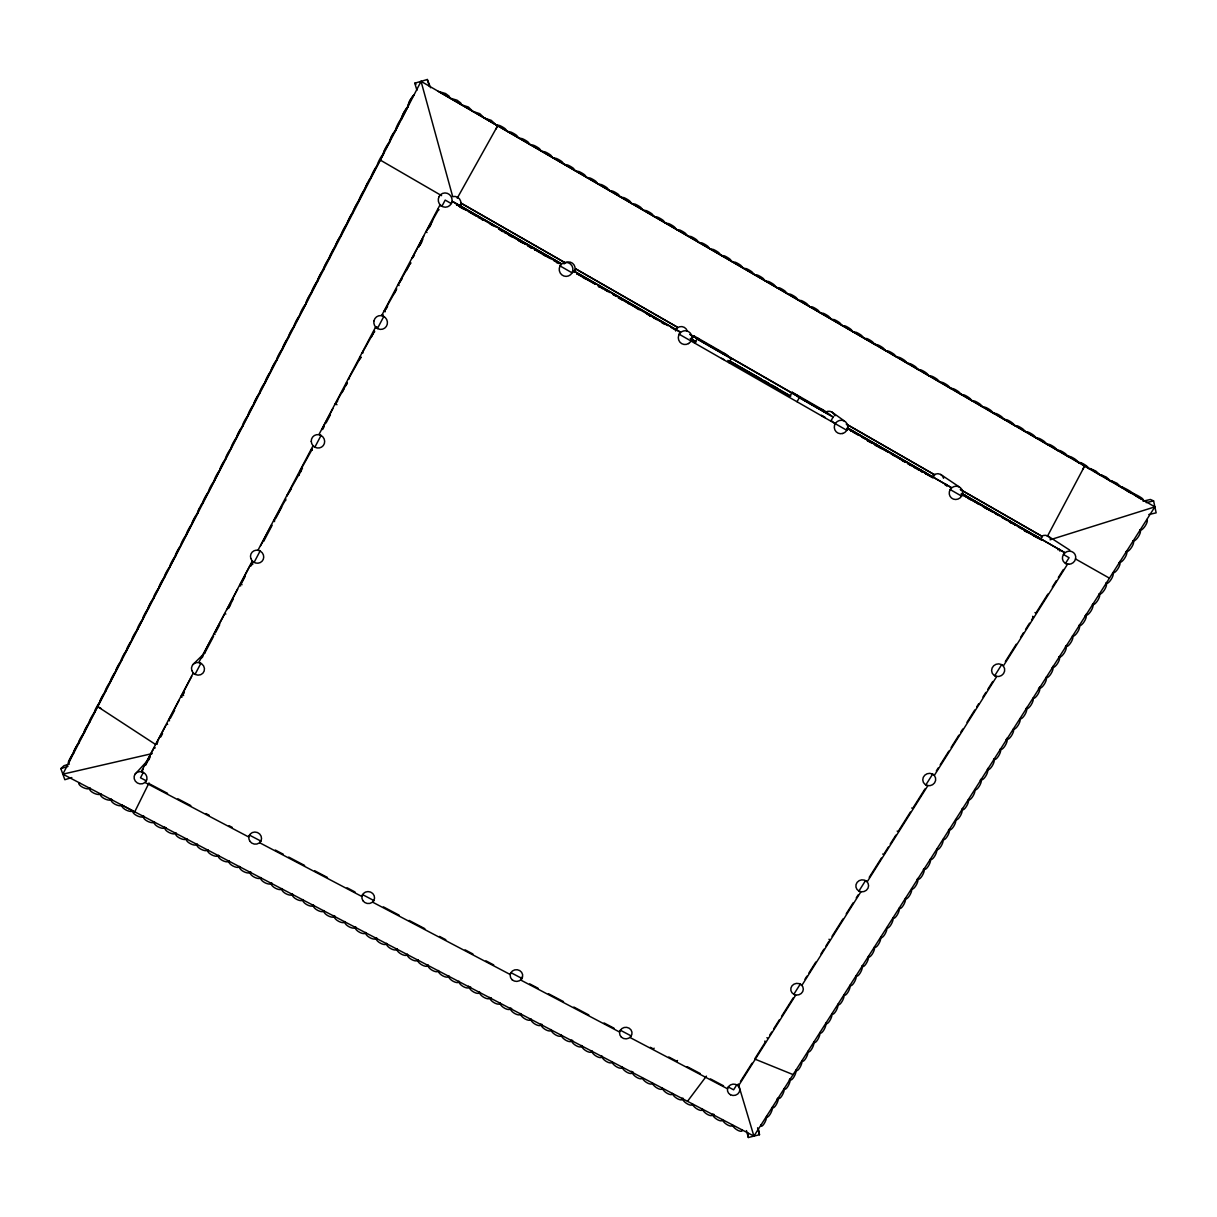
<?xml version="1.0" encoding="UTF-8"?>
<svg xmlns="http://www.w3.org/2000/svg" width="1217" height="1217" viewBox="0 0 1217 1217"><rect width="100%" height="100%" fill="white"/><g stroke="black" fill="none" stroke-linecap="round" stroke-linejoin="round"><path stroke-width="1.5" d="M862.275 965.811L862.275 966.07A5.918 1.902 -63.2 0 1 860.039 973.25A5.918 1.902 -63.2 0 1 856.175 975.638A5.902 1.886 -63.3 0 1 853.938 982.819A5.902 1.886 -63.3 0 1 850.09 985.177A5.902 1.886 -63.5 0 1 847.838 992.387A5.902 1.886 -63.5 0 1 844.035 994.685A5.902 1.871 -63.6 0 1 841.768 1001.91A5.902 1.871 -63.6 0 1 837.981 1004.177A5.902 1.871 -63.7 0 1 835.699 1011.418A5.902 1.871 -63.7 0 1 831.941 1013.655A5.902 1.871 -63.8 0 1 829.659 1020.911A5.902 1.871 -63.8 0 1 825.932 1023.101A5.902 1.856 -63.9 0 1 823.62 1030.373A5.902 1.856 -63.9 0 1 819.923 1032.518A5.902 1.856 -64.1 0 1 817.611 1039.805A5.902 1.856 -64.1 0 1 813.93 1041.904A5.887 1.841 -64.2 0 1 811.602 1049.221A5.887 1.841 -64.2 0 1 807.966 1051.29A5.887 1.841 -64.3 0 1 805.624 1058.607A5.887 1.841 -64.3 0 1 802.003 1060.631A5.887 1.825 -64.4 0 1 799.645 1067.978A5.887 1.825 -64.4 0 1 796.07 1069.956A5.887 1.825 -64.5 0 1 793.697 1077.319A5.887 1.825 -64.5 0 1 790.137 1079.266A5.887 1.81 -64.6 0 1 787.749 1086.629A5.887 1.81 -64.6 0 1 784.22 1088.546A5.887 1.81 -64.7 0 1 781.831 1095.924A5.887 1.81 -64.7 0 1 778.332 1097.795A5.887 1.81 -64.8 0 1 775.914 1105.188A5.887 1.81 -64.8 0 1 772.445 1107.029A5.887 1.795 -64.9 0 1 770.026 1114.437A5.887 1.795 -64.9 0 1 766.573 1116.232A5.887 1.795 -65.1 0 1 764.139 1123.671A5.887 1.795 -65.1 0 1 760.716 1125.421L761.097 1124.812M186.475 838.635L186.46 838.909A6.024 2.419 26.1 0 0 190.369 843.685A6.024 2.419 26.1 0 0 197.124 844.492L197.489 844.4M601.989 1056.265L601.974 1056.539A5.857 2.297 33.3 0 0 607.009 1061.832A5.857 2.297 33.3 0 0 612.09 1061.832A5.857 2.282 33.5 0 0 617.156 1067.142A5.857 2.282 33.5 0 0 622.191 1067.111A5.857 2.282 33.6 0 0 627.272 1072.451A5.857 2.282 33.6 0 0 632.277 1072.39A5.857 2.282 33.8 0 0 637.389 1077.745A5.857 2.282 33.8 0 0 642.348 1077.669A5.872 2.267 33.9 0 0 647.49 1083.024A5.872 2.267 33.9 0 0 652.403 1082.932A5.872 2.267 34.1 0 0 657.576 1088.302A5.872 2.267 34.1 0 0 662.444 1088.196A5.872 2.267 34.2 0 0 667.646 1093.581A5.872 2.267 34.2 0 0 672.469 1093.459A5.872 2.251 34.4 0 0 677.702 1098.845A5.872 2.251 34.4 0 0 682.494 1098.708A5.887 2.251 34.5 0 0 687.742 1104.108A5.887 2.251 34.5 0 0 692.503 1103.941A5.887 2.236 34.7 0 0 697.767 1109.356A5.887 2.236 34.7 0 0 702.498 1109.174A5.887 2.236 34.8 0 0 707.792 1114.605A5.887 2.236 34.8 0 0 712.477 1114.407A5.887 2.236 35 0 0 717.802 1119.838A5.887 2.236 35 0 0 722.442 1119.625A5.902 2.221 35.1 0 0 727.796 1125.071A5.902 2.221 35.1 0 0 732.391 1124.827A5.902 2.221 35.3 0 0 737.776 1130.289A5.902 2.221 35.3 0 0 742.324 1130.045L741.838 1129.65M306.015 303.444L305.999 303.87A6.389 0.898 -61.8 0 0 301.953 309.711A6.389 0.898 -61.8 0 0 300.158 315.157A6.374 0.898 -61.7 0 0 296.111 321.029A6.374 0.898 -61.7 0 0 294.347 326.415A6.359 0.898 -61.6 0 0 290.285 332.302A6.359 0.898 -61.6 0 0 288.535 337.641A6.359 0.898 -61.6 0 0 284.459 343.559A6.359 0.898 -61.6 0 0 282.755 348.823A6.344 0.882 -61.5 0 0 278.663 354.771A6.344 0.882 -61.5 0 0 276.974 359.989A6.328 0.882 -61.5 0 0 272.882 365.952A6.328 0.882 -61.5 0 0 271.224 371.124A6.328 0.882 -61.4 0 0 267.116 377.118A6.328 0.882 -61.4 0 0 265.489 382.214A6.313 0.882 -61.4 0 0 261.366 388.238A6.313 0.882 -61.4 0 0 259.769 393.289A6.298 0.882 -61.3 0 0 255.631 399.328A6.298 0.882 -61.3 0 0 254.064 404.333A6.298 0.882 -61.2 0 0 249.911 410.388A6.298 0.882 -61.2 0 0 248.359 415.332A6.283 0.867 -61.2 0 0 244.221 421.417A6.283 0.867 -61.2 0 0 242.685 426.315A6.268 0.867 -61.1 0 0 238.532 432.431A6.268 0.867 -61.1 0 0 237.026 437.268A6.268 0.867 -61.1 0 0 232.858 443.399A6.268 0.867 -61.1 0 0 231.382 448.191A6.252 0.867 -61 0 0 227.199 454.337A6.252 0.867 -61 0 0 225.754 459.068A6.252 0.867 -60.9 0 0 221.555 465.244A6.252 0.867 -60.9 0 0 220.14 469.929A6.237 0.867 -60.9 0 0 215.941 476.136A6.237 0.867 -60.9 0 0 214.542 480.761A6.237 0.867 -60.8 0 0 210.328 486.983A6.237 0.867 -60.8 0 0 208.959 491.562A6.237 0.852 -60.8 0 0 204.73 497.814A6.237 0.852 -60.8 0 0 203.391 502.332A6.222 0.852 -60.7 0 0 199.147 508.6A6.222 0.852 -60.7 0 0 197.839 513.072A6.222 0.852 -60.7 0 0 193.594 519.37A6.222 0.852 -60.7 0 0 192.301 523.797A6.207 0.852 -60.6 0 0 188.042 530.095A6.207 0.852 -60.6 0 0 186.764 534.476A6.207 0.852 -60.6 0 0 182.504 540.804A6.207 0.852 -60.6 0 0 181.257 545.125A6.207 0.837 -60.5 0 0 176.982 551.484A6.207 0.837 -60.5 0 0 175.765 555.758A6.191 0.837 -60.5 0 0 171.491 562.132A6.191 0.837 -60.5 0 0 170.289 566.361A6.191 0.837 -60.4 0 0 165.999 572.751A6.191 0.837 -60.4 0 0 164.827 576.919A6.191 0.837 -60.3 0 0 160.522 583.339A6.191 0.837 -60.3 0 0 159.366 587.461A6.176 0.837 -60.3 0 0 155.061 593.911A6.176 0.837 -60.3 0 0 153.935 597.973A6.176 0.837 -60.2 0 0 149.615 604.438A6.176 0.837 -60.2 0 0 148.52 608.47A6.176 0.821 -60.2 0 0 144.184 614.95A6.176 0.821 -60.2 0 0 143.104 618.921A6.176 0.821 -60.1 0 0 138.768 625.416A6.176 0.821 -60.1 0 0 137.719 629.356A6.176 0.821 -60.1 0 0 133.368 635.867A6.176 0.821 -60.1 0 0 132.334 639.746A6.161 0.821 -60 0 0 127.983 646.288A6.161 0.821 -60 0 0 126.979 650.121A6.161 0.821 -60 0 0 122.613 656.693A6.161 0.821 -60 0 0 121.624 660.466A6.161 0.806 -60 0 0 117.243 667.053A6.161 0.806 -60 0 0 116.3 670.795A6.161 0.806 -59.9 0 0 111.903 677.397A6.161 0.806 -59.9 0 0 110.975 681.079A6.161 0.806 -59.9 0 0 106.579 687.711A6.161 0.806 -59.9 0 0 105.666 691.347A6.161 0.806 -59.8 0 0 101.254 697.995A6.161 0.806 -59.8 0 0 100.372 701.585A6.161 0.806 -59.8 0 0 95.96 708.248A6.161 0.806 -59.8 0 0 95.093 711.793L94.591 712.325A6.161 0.791 -59.7 0 0 90.377 719.049A6.161 0.791 -59.7 0 0 89.799 722A6.161 0.791 -59.7 0 0 85.403 728.679A6.161 0.791 -59.7 0 0 84.582 732.132A6.161 0.791 -59.6 0 0 80.139 738.856A6.161 0.791 -59.6 0 0 79.348 742.264A6.161 0.791 -59.6 0 0 74.891 749.003A6.161 0.791 -59.6 0 0 74.115 752.365A6.161 0.791 -59.5 0 0 69.658 759.119A6.161 0.791 -59.5 0 0 68.913 762.435C73.583 750.98 79.409 740.894 84.749 731.371M1099.347 593.759L1099.331 594.048A6.252 2.069 -57.9 0 1 1097.673 600.529A6.252 2.069 -57.9 0 1 1092.623 604.59L1092.41 604.651M175.811 833.052L175.796 833.31A6.039 2.419 25.9 0 0 179.66 838.087A6.039 2.419 25.9 0 0 186.46 838.909L186.84 838.817M591.873 1050.971L591.858 1051.229A5.857 2.297 33.1 0 0 596.862 1056.523A5.857 2.297 33.1 0 0 601.974 1056.539L601.639 1056.082M1092.638 604.286L1092.623 604.59A6.237 2.069 -58 0 1 1090.934 611.086A6.237 2.069 -58 0 1 1085.914 615.102L1084.712 616.289M581.741 1045.662L581.726 1045.92A5.857 2.297 33 0 0 586.7 1051.199A5.857 2.297 33 0 0 591.858 1051.229L591.523 1050.788M1112.855 572.614L1112.825 572.872A6.283 2.084 -57.6 0 1 1111.197 579.322A6.283 2.084 -57.6 0 1 1106.07 583.475L1105.842 583.552M962.221 493.615L1064.662 552.594L1063.46 554.496L1069.074 557.721L1065.484 563.41L1067.355 564.49L1003.508 665.699L1001.652 664.665L994.669 675.754L996.525 676.789L934.473 775.153L932.633 774.134L925.833 784.919L927.673 785.939L867.341 881.58L865.53 880.591L858.913 891.072A6.404 5.994 -13.5 0 0 868.588 885.778A6.404 5.994 -13.5 0 0 859.156 880.636A6.404 5.994 -13.5 0 0 858.913 891.057L860.738 892.046L802.064 985.07L800.254 984.112L793.819 994.304A6.298 5.857 -8.2 0 0 803.326 989.162A6.298 5.857 -8.2 0 0 793.971 984.157A6.298 5.857 -8.2 0 0 793.819 994.304L795.629 995.263L738.536 1085.777L736.741 1084.849L733.623 1089.808L728.268 1086.994L727.218 1088.637L630.193 1037.614L631.212 1035.941L620.351 1030.221L619.331 1031.91L520.937 980.157L521.287 977.297M166.212 827.758L165.101 827.712A6.055 2.419 25.6 0 1 158.21 826.86A6.055 2.419 25.6 0 1 154.407 822.114L154.437 821.855M242.761 425.798L238.38 433.389M1059.353 656.526L1059.307 656.861A6.161 2.054 -58.8 0 1 1057.543 663.478A6.161 2.054 -58.8 0 1 1052.69 667.235L1052.142 667.601M144.093 816.44L143.682 816.501A6.085 2.419 25.2 0 1 136.7 815.588A6.085 2.419 25.2 0 1 132.957 810.887L132.972 810.674M561.448 1035.028L561.402 1035.287A5.857 2.312 32.6 0 0 566.331 1040.535A5.857 2.312 32.6 0 0 571.564 1040.611A5.857 2.312 32.8 0 0 576.523 1045.875A5.857 2.312 32.8 0 0 581.726 1045.92L581.407 1045.479M1046.164 677.23L1046.103 677.58A6.131 2.038 -59.1 0 1 1044.308 684.228A6.131 2.038 -59.1 0 1 1039.516 687.909A6.131 2.038 -59.2 0 1 1037.721 694.572A6.131 2.038 -59.2 0 1 1032.959 698.193A6.115 2.038 -59.4 0 1 1031.134 704.886A6.115 2.038 -59.4 0 1 1026.433 708.461A6.1 2.038 -59.5 0 1 1024.592 715.17A6.1 2.038 -59.5 0 1 1019.907 718.699A6.085 2.023 -59.7 0 1 1018.051 725.423A6.085 2.023 -59.7 0 1 1013.396 728.907A6.07 2.023 -59.8 0 1 1011.525 735.646A6.07 2.023 -59.8 0 1 1006.915 739.084A6.07 2.023 -60 0 1 1005.029 745.854A6.07 2.023 -60 0 1 1000.435 749.246L999.978 749.459M197.945 512.494L193.168 521.104M551.286 1029.704L551.225 1029.947A5.857 2.312 32.5 0 0 556.139 1035.195A5.857 2.312 32.5 0 0 561.402 1035.287L561.098 1034.846M175.902 555.135L160.309 584.662M133.368 810.826L132.957 810.887A6.1 2.419 25 0 1 125.929 809.944A6.1 2.419 25 0 1 122.202 805.258L122.248 805.03M143.271 618.251L127.481 648.448M1000.541 748.82L1000.435 749.246A6.055 2.023 -60.1 0 1 998.533 756.016A6.055 2.023 -60.1 0 1 993.985 759.362L993.544 759.56M127.146 649.437L123.906 654.716M994.091 758.952L993.985 759.362A6.039 2.008 -60.3 0 1 992.068 766.162A6.039 2.008 -60.3 0 1 987.55 769.463A6.039 2.008 -60.4 0 1 985.618 776.294A6.039 2.008 -60.4 0 1 981.13 779.549A6.024 2.008 -60.6 0 1 979.183 786.38A6.024 2.008 -60.6 0 1 974.726 789.59A6.024 1.993 -60.7 0 1 972.763 796.45A6.024 1.993 -60.7 0 1 968.336 799.615A6.009 1.993 -60.9 0 1 966.359 806.491A6.009 1.993 -60.9 0 1 961.962 809.609A5.994 1.993 -61 0 1 959.97 816.501A5.994 1.993 -61 0 1 955.619 819.573A5.994 1.978 -61.2 0 1 953.611 826.495A5.994 1.978 -61.2 0 1 949.275 829.522L948.439 830.146M981.237 779.108L980.202 780.295M111.873 799.584L111.447 799.615A6.131 2.419 24.7 0 1 104.327 798.641A6.131 2.419 24.7 0 1 100.676 793.971L100.722 793.788M603.145 287.775L602.582 288.779M530.901 1019.04L530.84 1019.268A5.857 2.328 32.1 0 0 535.693 1024.486A5.857 2.328 32.1 0 0 541.048 1024.623A5.857 2.328 32.3 0 0 545.916 1029.841A5.857 2.328 32.3 0 0 551.225 1029.947L550.936 1029.521M495.836 124.651L491.227 120.346L484.29 118.034L438.348 91.381L445.559 93.542L449.195 96.234L449.864 98.06L457.029 100.19L460.665 102.897L461.365 104.723L468.393 107.035L472.835 111.386L479.817 113.698L484.305 118.034L875.251 344.67L872.376 341.718A6.526 1.415 32 0 0 866.945 338.569L864.283 338.387L861.499 335.42A6.541 1.415 31.9 0 0 856.068 332.256L853.376 332.058L850.622 329.107A6.541 1.415 31.8 0 0 845.176 325.943L842.453 325.715L839.715 322.779A6.541 1.415 31.8 0 0 834.269 319.615L831.5 319.371L828.807 316.45A6.541 1.415 31.7 0 0 823.331 313.286L820.547 313.012L817.87 310.107A6.557 1.43 31.6 0 0 812.393 306.943L809.579 306.654L806.917 303.763A6.557 1.43 31.5 0 0 801.44 300.584L798.58 300.28L795.964 297.404A6.557 1.43 31.4 0 0 790.472 294.225L787.582 293.89L784.98 291.03A6.572 1.43 31.3 0 0 779.488 287.851L776.552 287.501L773.982 284.656A6.572 1.43 31.2 0 0 768.475 281.462L765.523 281.097L762.968 278.267A6.572 1.43 31.1 0 0 757.461 275.072L754.464 274.692L751.939 271.878A6.587 1.43 31.1 0 0 746.432 268.668L743.389 268.272L740.91 265.473A6.587 1.43 31 0 0 735.372 262.264L732.299 261.838L729.85 259.054A6.602 1.445 30.9 0 0 724.313 255.844L721.209 255.403L718.775 252.634A6.602 1.445 30.8 0 0 713.223 249.424L710.089 248.953L707.685 246.199A6.602 1.445 30.7 0 0 702.133 242.989L698.954 242.502L696.58 239.764A6.617 1.445 30.6 0 0 691.013 236.539L687.803 236.037L685.445 233.314A6.617 1.445 30.5 0 0 679.877 230.074L676.637 229.557L674.309 226.849A6.633 1.445 30.4 0 0 668.742 223.609L665.456 223.076L663.159 220.383A6.648 1.445 30.3 0 0 657.576 217.143L654.259 216.58L651.993 213.903A6.648 1.445 30.3 0 0 646.394 210.663L643.032 210.085L640.796 207.407A6.663 1.445 30.2 0 0 635.198 204.167L631.806 203.574L629.6 200.911A6.663 1.445 30.1 0 0 623.986 197.656L620.564 197.048L618.373 194.401A6.678 1.445 30 0 0 612.76 191.145L609.291 190.506L607.146 187.89A6.694 1.46 29.9 0 0 601.517 184.634L598.019 183.965L595.889 181.363A6.694 1.46 29.8 0 0 590.26 178.093L586.716 177.423L584.616 174.837A6.709 1.46 29.7 0 0 578.988 171.551L575.413 170.852L573.344 168.281A6.724 1.46 29.6 0 0 567.685 165.01L564.08 164.295L562.041 161.724A6.739 1.46 29.5 0 0 556.382 158.453L552.731 157.708L550.723 155.167A6.754 1.46 29.5 0 0 545.049 151.882L541.367 151.121L539.39 148.596A6.754 1.46 29.4 0 0 533.715 145.31L529.988 144.519L528.041 142.009A6.77 1.46 29.3 0 0 522.352 138.708L518.594 137.917L516.662 135.422A6.785 1.46 29.2 0 0 510.973 132.121L507.185 131.299L505.283 128.819A6.8 1.46 29.1 0 0 499.578 125.503L495.745 124.666L484.381 118.003M949.412 829.051L949.275 829.522A5.979 1.978 -61.3 0 1 947.252 836.459A5.979 1.978 -61.3 0 1 942.962 839.441A5.979 1.978 -61.4 0 1 940.924 846.393A5.979 1.978 -61.4 0 1 936.649 849.329A5.979 1.962 -61.6 0 1 934.595 856.312A5.979 1.962 -61.6 0 1 930.366 859.202A5.963 1.962 -61.7 0 1 928.297 866.185A5.963 1.962 -61.7 0 1 924.099 869.044A5.963 1.962 -61.9 0 1 922.014 876.042A5.963 1.962 -61.9 0 1 917.846 878.857A5.948 1.947 -62 0 1 915.747 885.885A5.948 1.947 -62 0 1 911.609 888.653A5.948 1.947 -62.1 0 1 909.495 895.697A5.948 1.947 -62.1 0 1 905.372 898.42A5.948 1.932 -62.3 0 1 903.257 905.478A5.948 1.932 -62.3 0 1 899.18 908.156A5.933 1.932 -62.4 0 1 897.035 915.23A5.933 1.932 -62.4 0 1 892.989 917.861A5.933 1.932 -62.6 0 1 890.829 924.966A5.933 1.932 -62.6 0 1 886.813 927.552A5.933 1.917 -62.7 0 1 884.637 934.671A5.933 1.917 -62.7 0 1 880.652 937.227A5.918 1.917 -62.8 0 1 878.461 944.346A5.918 1.917 -62.8 0 1 874.506 946.856A5.918 1.902 -62.9 0 1 872.315 954.006A5.918 1.902 -62.9 0 1 868.375 956.471A5.918 1.902 -63.1 0 1 866.169 963.636A5.918 1.902 -63.1 0 1 862.275 966.07L862.473 965.492M265.793 380.906L255.372 400.515M248.694 413.978L243.035 424.931M231.747 446.776L208.868 491.364M924.251 868.542L923.323 869.562M192.712 522.276L176.206 554.191M917.998 878.355L917.086 879.359M520.693 1013.685L520.617 1013.928A5.857 2.328 32 0 0 525.44 1019.131A5.857 2.328 32 0 0 530.84 1019.268L530.551 1018.857M159.838 585.864L144.671 614.691M383.781 152.201L383.355 154.255A6.587 0.913 -62.6 0 0 379.461 159.762A6.587 0.913 -62.6 0 0 377.3 165.968A6.572 0.913 -62.5 0 0 373.406 171.491A6.572 0.913 -62.5 0 0 371.261 177.636A6.557 0.913 -62.4 0 0 367.351 183.189A6.557 0.913 -62.4 0 0 365.252 189.274A6.541 0.913 -62.4 0 0 361.327 194.857A6.541 0.913 -62.4 0 0 359.243 200.881A6.526 0.913 -62.3 0 0 355.318 206.494A6.526 0.913 -62.3 0 0 353.265 212.443A6.511 0.913 -62.3 0 0 349.325 218.086A6.511 0.913 -62.3 0 0 347.301 223.989A6.496 0.913 -62.2 0 0 343.346 229.648A6.496 0.913 -62.2 0 0 341.353 235.505A6.481 0.913 -62.1 0 0 337.383 241.194A6.481 0.913 -62.1 0 0 335.42 246.975A6.465 0.913 -62.1 0 0 331.435 252.695A6.465 0.913 -62.1 0 0 329.503 258.415A6.45 0.898 -62 0 0 325.502 264.165A6.45 0.898 -62 0 0 323.6 269.824A6.435 0.898 -62 0 0 319.584 275.59A6.435 0.898 -62 0 0 317.713 281.203A6.42 0.898 -61.9 0 0 313.697 286.999A6.42 0.898 -61.9 0 0 311.841 292.552A6.404 0.898 -61.8 0 0 307.825 298.378A6.404 0.898 -61.8 0 0 305.999 303.87L295.579 322.764M122.141 658.777L85.084 730.337M306.243 302.668L309.392 295.898M295.016 324.072L266.219 379.78M254.809 401.853L249.135 412.837M237.817 434.728L232.173 445.62M198.234 511.581L198.69 510.41M1106.314 582.578L1106.07 583.475A6.268 2.084 -57.7 0 1 1104.428 589.941A6.268 2.084 -57.7 0 1 1099.331 594.048L1099.118 594.109M143.591 617.278L144.062 616.061M1086.203 614.159L1085.914 615.102A6.222 2.069 -58.2 0 1 1084.225 621.613A6.222 2.069 -58.2 0 1 1079.236 625.584L1079.038 625.629M1079.525 624.625L1079.236 625.584A6.207 2.069 -58.3 0 1 1077.532 632.125A6.207 2.069 -58.3 0 1 1072.573 636.035L1072.39 636.065M790.396 1078.597L789.27 1079.966M1066.244 645.482L1065.925 646.47A6.176 2.054 -58.6 0 1 1064.19 653.057A6.176 2.054 -58.6 0 1 1059.307 656.861L1059.125 656.876M1053.024 666.216L1052.69 667.235A6.146 2.054 -58.9 0 1 1050.91 673.868A6.146 2.054 -58.9 0 1 1046.103 677.58L1045.935 677.58M1039.881 686.844L1038.436 688.898M1026.798 707.381L1026.281 708.431M500.248 1002.975L500.141 1003.204A5.857 2.343 31.6 0 0 504.918 1008.376A5.857 2.343 31.6 0 0 510.395 1008.558A5.857 2.343 31.8 0 0 515.187 1013.761A5.857 2.343 31.8 0 0 520.617 1013.928L520.344 1013.502M348.412 220.551L332.074 251.949M1007.311 737.958L1005.911 739.936M122.628 657.545L123.221 656.161M987.976 768.307L987.443 769.387M1119.883 561.417L1119.594 562.254A6.298 2.084 -57.4 0 1 1117.982 568.674A6.298 2.084 -57.4 0 1 1112.825 572.872L1112.597 572.964M962.434 808.392L961.886 809.488M1126.683 550.784L1126.379 551.59A6.313 2.084 -57.3 0 1 1124.797 557.995A6.313 2.084 -57.3 0 1 1119.594 562.254L1118.955 562.832M384.298 150.923L389.41 142.526A6.633 0.928 -62.7 0 1 391.646 136.198L395.51 130.751A6.648 0.928 -62.7 0 1 397.761 124.362A6.648 0.928 -62.7 0 1 401.61 118.947L407.68 107.081A6.678 0.928 -62.9 0 1 410.038 100.6A6.678 0.928 -62.9 0 1 413.856 95.245L409.703 100.661L407.725 107.111A6.663 0.928 -62.8 0 0 403.892 112.496L395.51 130.751A6.633 0.928 -62.7 0 0 391.646 136.198L389.41 142.526A6.602 0.913 -62.6 0 0 385.546 148.002A6.602 0.913 -62.6 0 0 383.355 154.255L368.538 181.455M199.269 509.041L199.953 507.595M331.328 253.455L310.122 294.62M134.737 811.815L149.022 782.927M349.081 219.09L367.747 182.93M62.843 774.164L421.052 81.341L1154.872 506.88L753.916 1136.1L62.843 774.164L152.231 753.582M479.726 992.235L479.62 992.448A5.857 2.358 31.1 0 1 474.022 992.205A5.857 2.358 31.1 0 1 469.336 987.063L468.545 986.12M520.937 980.157L521.941 978.453L510.927 972.657L509.923 974.361L372.828 902.269L373.817 900.534L362.59 894.617L361.616 896.366L259.89 842.864L260.864 841.099L249.485 835.121L248.511 836.885L145.279 782.592L146.223 780.797L140.503 777.785L143.317 772.46L141.385 771.441L193.107 673.305L195.055 674.34L200.881 663.295L198.934 662.246L252.132 561.326L254.094 562.391L260.103 551.012L258.126 549.947L312.875 446.061L314.868 447.156L321.045 435.458L319.052 434.347L375.429 327.388L376.951 326.917M375.429 327.388L377.437 328.514L383.796 316.466L381.788 315.325L439.869 205.141L440.995 205.46M144.747 765.539L154.3 747.405L155.259 747.923M157.16 744.317L156.202 743.8L165.816 725.56M179.158 700.247L168.6 720.266L169.559 720.783M182.048 697.113L181.074 696.596L191.693 676.454M212.123 637.708L201.398 658.062L202.904 656.572M226.834 609.793L237.68 589.195M249.759 566.316L239.673 585.438L240.647 585.97M260.575 545.779L271.604 524.846M274.601 521.561L273.627 521.028L285.965 499.031M299.108 474.082L286.756 496.11L291.411 488.702M300.949 471.587L299.96 471.055L312.358 448.982M322.368 428.567L332.85 408.669M345.613 385.88L347.377 382.549L334.918 404.729L337.733 400.834M359.152 360.202L360.917 356.855L348.442 379.08L349.446 378.609M371.246 337.261L374.547 331.009L362.042 353.28L363.001 352.9M385.211 311.795L384.207 311.233L396.742 288.885M399.054 285.539L398.05 284.976L410.616 262.598L406.417 270.554M423.82 236.068L411.97 258.552L414.434 255.342M427 232.538L425.996 231.96L438.607 209.507M145.568 765.326L149.037 758.754M170.228 718.562L174.609 710.256M181.074 696.596L184.421 691.636M204.547 653.453L213.599 636.293M215.546 632.597L219.684 624.747M228.264 608.485L233.253 599.007M245.241 576.265L241.057 584.221L242.031 584.738M263.587 541.489L272.045 525.44M275.742 518.412L281.705 507.109M322.596 429.555L324.33 426.254M326.08 422.953L330.431 414.693M342.114 392.528L343.863 389.197M385.926 309.422L387.584 306.273M394.247 293.632L395.921 290.467M402.234 278.495L398.05 284.976M418.648 247.34L422.877 239.338M428.414 228.826L432.659 220.779M148.596 760.047L150.345 756.731M160.811 736.894L162.546 733.577M182.596 695.546L184.345 692.23M228.811 607.907L230.576 604.56M250.854 566.103L252.604 562.756M298.971 474.828L302.485 468.18M420.002 245.271L421.751 241.955M429.616 227.016L431.366 223.7M452.359 201.505L561.509 263.846L453.393 201.855L452.359 201.505L451.264 203.574L445.179 200.09L441.908 206.297L439.869 205.141M495.897 129.093L497.662 125.777L457.242 198.173M461.319 203.315L564.551 262.431L461.319 203.315L459.752 206.266L458.322 205.81L461.578 207.666M461.775 203.482L460.224 206.403A6.739 6.511 74.7 0 0 452.602 196.637M1047.32 536.469L1084.59 466.141L1082.598 469.336M478.327 217.691L479.392 216.809M482.358 220.003L483.408 219.121L482.875 220.14M200.668 506.166L208.594 491.531M504.538 232.721L505.511 231.778M530.658 247.69L531.525 246.701L530.977 247.72L527.828 245.925M534.674 250.002L535.526 248.998L534.978 250.017M556.701 262.629L557.462 261.579L556.914 262.598M561.189 263.906L560.079 265.945A7.013 6.861 84.5 0 0 566.179 276.396A7.013 6.861 84.5 0 0 571.96 265.808A7.013 6.861 84.5 0 0 560.079 265.945L572.066 272.821L573.435 270.676L679.907 331.739L679.208 334.234L846.819 430.316L847.975 428.354L951.39 487.637L950.218 489.584A6.83 6.541 -39.3 0 0 955.695 499.502A6.83 6.541 -39.3 0 0 961.841 489.462A6.83 6.541 -39.3 0 0 950.218 489.569L961.613 496.11L962.799 494.178L1064.662 552.594M574.181 271.863L575.884 268.927L677.169 327.023L675.511 330.583M576.812 273.992L577.36 272.988M624.382 301.436L624.945 300.416M628.352 303.702L628.854 302.501M649.969 315.933L650.532 314.929L650.106 316.177M653.894 318.2L654.457 317.196L654.061 318.443M675.754 330.872L676.074 329.579M132.927 810.918L122.232 805.213A6.115 2.419 24.9 0 1 115.143 804.3A6.115 2.419 24.9 0 1 111.447 799.615L111.173 799.021M693.781 335.801L691.591 339.649L694.74 343.042L697.006 339.041L693.781 335.801L726.732 354.71L731.265 358.696L728.983 362.666M830.815 421.036L833.143 417.112L824.761 410.935L792.221 392.285L790.016 396.073L727.812 360.415M797.029 401.671L799.326 397.731L792.221 392.285M871.098 442.714L871.691 441.741L872.68 442.456L872.087 443.429M1140.116 530.034L1140.025 530.201A6.359 2.084 -57 0 1 1138.458 536.545A6.359 2.084 -57 0 1 1133.194 540.911L1132.981 541.048M875.921 445.635L876.514 444.661L875.51 443.931L874.932 444.905L881.382 448.617M899.728 459.128L900.321 458.155L901.417 458.931M925.635 474.128L926.228 473.17L925.042 472.333M847.184 424.55L934.656 474.828L932.983 477.581L861.712 436.842M945.305 485.264L945.898 484.305L947.161 485.172L946.567 486.131M964.229 496.11L964.807 495.136L966.146 496.049L965.553 497.023M984.964 507.991L985.557 507.033L986.972 507.991L986.378 508.949M654.122 1048.187L653.62 1049.024L650.304 1047.289M988.736 510.151L989.33 509.193L990.744 510.166M677.504 1060.479L676.987 1061.315L668.742 1056.98M1013.168 524.162L1013.761 523.219L1015.282 524.223L1014.689 525.181M1033.781 535.982L1034.374 535.039L1035.971 536.088L1035.378 537.047M1037.523 538.127L1038.116 537.184L1039.729 538.249M1040.611 539.283L1042.315 536.575L1041.037 535.739L960.852 489.751M1058.075 549.901L1058.668 548.958L1060.357 550.069L1059.748 551.027M740.468 1081.502L751.984 1063.247M755.057 1058.379L765.66 1041.554L764.778 1041.083M769.722 1035.119L771.669 1032.046M773.601 1028.974L779.428 1019.724M781.557 1016.362L793.271 997.788M804.969 979.244L806.932 976.125M808.909 972.991L815.801 962.054M820.943 953.915L823.909 949.199M825.902 946.05L828.868 941.334M832.032 936.314L843.016 918.911M846.195 913.876L853.223 902.725M856.236 897.948L858.244 894.769M869.242 877.32L881.397 858.046M888.334 847.062L883.618 854.517L882.705 854.03M890.205 844.081L895.864 835.121M910.392 812.058L898.085 831.591L897.172 831.089M925.026 788.875L912.644 808.499L911.731 807.997M936.345 770.924L938.261 767.881M940.193 764.824L948.849 751.102M951.131 747.481L958.874 735.205M960.806 732.132L962.753 729.059M966.983 722.35L974.771 709.983M976.719 706.894L978.666 703.806M982.94 697.037L985.876 692.382M987.839 689.278L992.737 681.505M1005.364 661.5L1016.241 644.234M1020.576 637.373L1023.558 632.642M1025.551 629.478L1029.536 623.165M1031.529 620.001L1033.522 616.852L1032.594 616.319M1047.913 594.033L1035.88 613.094L1034.952 612.577M1052.294 587.081L1056.326 580.676M1058.349 577.482L1063.384 569.495M459.174 981.465L459.037 981.663A5.857 2.358 30.7 0 1 453.363 981.389A5.857 2.358 30.7 0 1 448.723 976.262L448.51 975.882M776.887 1099.377L777.511 1098.449M448.875 976.064L448.723 976.262A5.872 2.358 30.5 0 1 443.003 975.958A5.872 2.358 30.5 0 1 438.409 970.862L438.196 970.481M438.546 970.664L438.409 970.862A5.872 2.373 30.4 0 1 432.643 970.527A5.872 2.373 30.4 0 1 428.065 965.446L427.867 965.066M687.499 1101.324L706.408 1076.132M428.217 965.248L428.065 965.446A5.872 2.373 30.2 0 1 422.253 965.096A5.872 2.373 30.2 0 1 417.72 960.03L417.522 959.65M417.887 959.833L417.72 960.03A5.872 2.373 30 0 1 411.863 959.665A5.872 2.373 30 0 1 407.345 954.6L407.178 954.219M141.385 771.441L143.287 769.357M135.057 774.195L147.455 760.701M156.202 743.8L157.86 742.02M407.528 954.417L407.345 954.6A5.887 2.373 29.8 0 1 401.458 954.204A5.887 2.373 29.8 0 1 396.97 949.154L396.803 948.788M193.077 664.376L204.775 652.951M397.153 948.986L396.97 949.154A5.887 2.373 29.6 0 1 391.037 948.758A5.887 2.373 29.6 0 1 386.58 943.723L386.413 943.358M1065.347 646.866L1065.925 646.47A6.191 2.054 -58.5 0 0 1070.838 642.606A6.191 2.054 -58.5 0 0 1072.573 636.035M71.803 777.557L64.836 779.717L60.85 768.612L63.969 765.706L69.369 764.033M386.763 943.54L386.58 943.723A5.887 2.388 29.4 0 1 380.602 943.281A5.887 2.388 29.4 0 1 376.175 938.261L376.023 937.911M273.627 521.028L274.89 520.024M365.967 932.648L365.754 932.8A5.902 2.388 29.1 0 1 359.684 932.344A5.902 2.388 29.1 0 1 355.318 927.339L355.181 926.989M1139.812 530.353L1140.025 530.201A6.374 2.099 -56.8 0 0 1145.319 525.79A6.374 2.099 -56.8 0 0 1146.87 519.461M299.96 471.055L301.147 470.234M345.096 921.71L344.867 921.862A5.918 2.388 28.7 0 1 338.722 921.36A5.918 2.388 28.7 0 1 334.401 916.386L333.823 915.549M1126.181 551.727L1126.379 551.59A6.328 2.084 -57.1 0 0 1131.612 547.285A6.328 2.084 -57.1 0 0 1133.194 540.911M324.178 910.757L323.935 910.909A5.918 2.404 28.3 0 1 317.698 910.362A5.918 2.404 28.3 0 1 313.438 905.402L313.332 905.083M313.697 905.265L313.438 905.402A5.933 2.404 28.1 0 1 307.156 904.839A5.933 2.404 28.1 0 1 302.942 899.911L302.85 899.576M303.2 899.774L302.942 899.911A5.933 2.404 27.9 0 1 296.613 899.317A5.933 2.404 27.9 0 1 292.415 894.404L292.339 894.084M292.689 894.267L292.415 894.404A5.948 2.404 27.8 0 1 286.056 893.795A5.948 2.404 27.8 0 1 281.888 888.882L281.812 888.562M573.831 272.03L574.302 271.817A6.633 6.481 85 0 0 563.973 263.937M282.177 888.76L281.888 888.882A5.948 2.404 27.6 0 1 275.483 888.258A5.948 2.404 27.6 0 1 271.345 883.359L271.269 883.055M575.778 268.972L677.352 327.236M261.077 877.716L260.773 877.822A5.963 2.404 27.2 0 1 254.292 877.153A5.963 2.404 27.2 0 1 250.2 872.285L250.154 871.996M239.947 866.641L239.612 866.747A5.994 2.404 26.8 0 1 233.04 866.032A5.994 2.404 26.8 0 1 229.009 861.195L228.994 860.906M1050.088 539.8L1154.872 506.88M229.344 861.088L229.009 861.195A5.994 2.404 26.6 0 1 222.392 860.449A5.994 2.404 26.6 0 1 218.406 855.627L218.375 855.338M407.725 107.111L403.801 112.618A6.663 0.928 -62.8 0 0 401.61 118.947M60.85 768.612L67.969 766.406M416.929 90.256L414.784 83.197L427.304 79.501L430.62 87.761M218.741 855.536L218.406 855.627A6.009 2.404 26.5 0 1 211.728 854.866A6.009 2.404 26.5 0 1 207.772 850.059L207.757 849.785M381.788 315.325L383.264 314.944M746.447 1130.593L748.349 1137.499L759.484 1134.716L758.693 1129.954M384.207 311.233L385.089 311.004M1143.067 501.191L1150.415 499.472L1153.594 500.917L1156.15 512.844L1148.772 514.563M1146.201 502.636L1153.594 500.917M176.176 833.234L175.796 833.31A6.055 2.419 25.7 0 1 168.95 832.474A6.055 2.419 25.7 0 1 165.101 827.712L164.782 827.012M90.317 788.327L89.891 788.327A6.146 2.419 24.4 0 1 82.68 787.308A6.146 2.419 24.4 0 1 79.075 782.668L79.501 782.714M376.92 938.124L376.175 938.261A5.887 2.388 29.2 0 1 370.151 937.82A5.887 2.388 29.2 0 1 365.754 932.8L365.602 932.45M356.094 927.217L355.318 927.339A5.902 2.388 28.9 0 1 349.203 926.852A5.902 2.388 28.9 0 1 344.867 921.862L344.746 921.528M335.223 916.279L334.401 916.386A5.918 2.388 28.5 0 1 328.21 915.869A5.918 2.388 28.5 0 1 323.935 910.909L323.813 910.575M272.273 883.314L271.345 883.359A5.963 2.404 27.4 0 1 264.895 882.705A5.963 2.404 27.4 0 1 260.773 877.822L260.727 877.518M251.174 872.254L250.2 872.285A5.979 2.404 27 0 1 243.674 871.6A5.979 2.404 27 0 1 239.612 866.747L239.582 866.443M683.33 1098.403L682.098 1098.221M633.22 1072.162L631.227 1071.325M572.675 1040.444L571.26 1040.17M542.219 1024.486L540.759 1024.197M511.642 1008.467L510.136 1008.148M491.196 997.757L489.888 997.834A5.857 2.343 31.3 0 1 484.336 997.605A5.857 2.343 31.3 0 1 479.62 992.448L479.376 992.053M470.69 987.017L469.336 987.063A5.857 2.358 30.9 0 1 463.692 986.789A5.857 2.358 30.9 0 1 459.037 981.663L458.824 981.282M713.192 1114.148L714.06 1114.453M755.149 1059.201L793.104 1074.611M149.737 783.991L167.581 793.378M177.895 798.793L190.826 805.608M205.947 813.564L209.172 815.253M229.085 825.734L232.295 827.423M275.301 850.044L283.302 854.243M288.672 857.072L304.615 865.454M314.747 870.794L327.464 877.472M347.088 887.786L354.999 891.955M383.385 906.878L399.13 915.169M409.14 920.432L424.855 928.693M439.52 936.421L445.787 939.707M465.107 949.868L472.911 953.976M485.948 960.837L493.722 964.929M529.73 983.868L538.112 988.265M548.471 993.711L563.501 1001.621M573.831 1007.052L588.815 1014.948M604.088 1022.965L614.053 1028.213M687.149 1066.655L700.292 1073.577M710.424 1078.901L723.522 1085.792M101.026 708.431L97.725 706.697L155.609 744.5M766.877 1037.721L767.775 1038.207M166.683 723.902L167.657 724.419M182.656 694.983L183.63 695.5M215.044 634.529L214.07 633.996L224.856 613.535L225.845 614.053M828.96 939.265L829.872 939.752M252.923 564.095L251.949 563.562L250.596 564.718L251.569 565.251M284.732 499.959L285.721 500.506M297.922 474.919L298.91 475.467M311.217 449.712L312.206 450.26M335.983 404.166L336.972 404.713M359.943 357.25L360.947 357.813M346.358 383.036L347.347 383.598M373.634 331.298L374.623 331.861M1075.432 558.922L1109.448 578.181M409.825 262.629L410.829 263.207M691.652 339.102L694.937 340.988M729.455 360.78L760.701 378.685M763.987 380.571L768.916 383.401M772.202 385.287L777.131 388.101M462.566 208.001L495.745 226.894M498.666 228.69L502.286 230.652M505.222 232.462L517.012 239.095M519.887 240.905L553.005 259.723M553.963 260.453L559.546 263.481M577.345 273.81L595.478 284.078M598.581 286.025L610.219 292.643M613.246 294.438L616.791 296.416M619.605 298.074L661.181 321.912M662.641 322.581L667.722 325.624M670.826 327.282L675.754 330.096M690.252 338.417L694.162 340.821M729.348 361.008L790.822 396.073M846.941 428.369L860.967 436.295M961.263 493.919L1009.441 521.424M462.384 208.092L465.639 209.963M468.895 211.819L476.197 216.063M479.452 217.919L482.708 219.79M490.055 223.943L493.296 225.814M498.468 228.781L501.708 230.637M504.949 232.493L510.334 235.626M511.429 236.204L516.297 238.988M517.438 239.855L524.968 244.024M528.224 245.88L531.464 247.751M534.719 249.607L541.808 253.821M545.049 255.676L550.525 258.628M553.75 260.468L559.105 263.587M577.086 273.901L582.502 276.959M585.712 278.784L595.326 284.306M598.232 286.025L601.487 287.881M604.743 289.752L607.998 291.624M612.881 294.423L616.441 296.416M619.377 298.15L622.83 300.067M625.888 301.877L635.593 307.399M646.912 314.077L650.304 315.872M653.407 317.607L656.8 319.599M690.921 339.163L696.048 342.053M853.056 432.111L858.228 435.032M861.499 436.903L864.77 438.774M867.675 440.493L870.916 442.364M874.171 444.22L887.802 451.979M891.057 453.85L900.823 459.463L899.774 458.718M901.782 460.056L905.037 461.912M908.278 463.783L915.64 467.952M918.881 469.808L922.121 471.664M925.361 473.519L932.633 477.749M961.339 494.148L964.564 495.988M967.789 497.844L979.366 504.538M982.484 506.272L992.114 511.794M995.323 513.635L998.533 515.476M1001.743 517.316L1007.037 520.404M1018.431 526.931L1021.687 528.802M1024.942 530.658L1034.709 536.256M1035.561 536.712L1038.77 538.538M459.843 206.951L463.023 208.761M500.217 230.089L503.382 231.899M508.554 235.033L511.718 236.843M518.396 240.51L523.112 243.217M542.812 254.505L545.946 256.3M583.034 277.567L586.153 279.362M618.13 297.678L622.785 300.356M636.035 307.947L639.123 309.726M661.622 322.611L664.71 324.391M867.219 440.645L870.459 442.501M892.685 455.097L897.583 456.74M901.341 460.056L904.566 461.897M907.776 463.738L911.001 465.594M914.21 467.434L919.048 470.203M967.393 497.905L970.527 499.7M1024.227 530.658L1027.422 532.483M821.445 415.225L825.202 417.477M721.498 358.27L724.374 359.76M821.551 415.621L824.791 417.477M437.922 209.324L438.926 209.902M689.978 334.371L706.423 343.803M709.709 345.689L714.638 348.518M717.924 350.405L795.203 394.734M798.489 396.62L801.775 398.507M805.076 400.393L825.445 412.183M690.222 334.614L827.499 413.582M846.256 424.125L934.656 474.828M960.259 489.508L1042.315 536.575M697.006 339.041L731.265 358.696M799.326 397.731L833.143 417.112M848.127 428.186L951.39 487.637M573.177 270.782L680.333 332.226M380.328 160.112L441.588 195.633M1048.05 536.088L1069.804 550.145M1039.333 538.446L1041.889 540.135L1010.14 521.987L1011.586 522.96M940.756 474.508L959.452 487.043M1010.004 521.059L1011.51 522.063L1010.916 523.021L1008.345 520.952M977.738 503.412L979.061 504.31M831.926 412.061L844.522 421.097M870.566 441.969L871.509 442.653M821.566 409.186L826.556 412.882M827.91 413.886L828.731 414.495L801.151 398.385M831.135 420.55L835.242 423.683M796.405 394.764L800.801 398.111M414.784 83.197L416.001 84.247M723.248 352.793L725.91 355.151M726.625 355.805L699.973 340.349M697.767 338.174L699.805 340.182M89.586 787.84L89.891 788.327A6.146 2.419 24.5 0 0 93.511 792.982A6.146 2.419 24.5 0 0 100.676 793.971M143.408 815.816L143.682 816.501A6.07 2.419 25.4 0 0 147.47 821.232A6.07 2.419 25.4 0 0 154.407 822.114M499.898 1002.793L500.141 1003.204A5.857 2.343 31.4 0 1 494.634 1002.991A5.857 2.343 31.4 0 1 489.888 997.834L489.645 997.423M427.304 79.501L429.388 86.392M738.308 1083.951L753.916 1136.1M757.598 1127.794L759.484 1134.716M421.052 81.341L452.481 195.846M747.618 1132.738L748.349 1137.499M197.124 844.202L197.124 844.492A6.024 2.419 26.3 0 0 201.064 849.283A6.024 2.419 26.3 0 0 207.772 850.059M675.557 329.868A6.541 6.435 -71.6 0 1 687.362 331.313M825.537 412.122A6.481 6.313 -46.8 0 1 834.832 415.91M933.059 475.588A6.45 6.191 -40.2 0 1 943.601 478.311M1041.752 536.149A6.435 6.085 -36.8 0 1 1050.256 538.34M1058.075 450.351L1068.937 456.999L1065.423 453.682A6.526 1.354 33.5 0 0 1060.113 450.609L1058.075 450.351M1047.441 444.19L1058.303 450.822L1054.82 447.537A6.526 1.369 33.4 0 0 1049.51 444.464L1047.441 444.19M1036.808 438.014L1047.654 444.661L1044.201 441.375A6.526 1.369 33.3 0 0 1038.892 438.303L1036.808 438.014M1026.144 431.837L1036.99 438.47L1033.583 435.214A6.526 1.369 33.2 0 0 1028.259 432.141L1026.144 431.837M1015.465 425.646L1026.311 432.278L1022.934 429.053A6.526 1.369 33.2 0 0 1017.61 425.965L1015.465 425.646M1004.786 419.454L1015.632 426.087L1012.285 422.862A6.526 1.369 33.1 0 0 1006.946 419.774L1004.786 419.454M994.076 413.248L1004.923 419.88L1001.621 416.686A6.526 1.384 33 0 0 996.267 413.582L994.076 413.248M983.366 407.026L994.198 413.658L990.927 410.479A6.526 1.384 32.9 0 0 985.587 407.376L983.366 407.026M972.626 400.804L983.458 407.436L980.233 404.272A6.526 1.384 32.8 0 0 974.878 401.169L972.626 400.804M961.886 394.567L972.702 401.199L969.508 398.065A6.526 1.384 32.8 0 0 964.153 394.947L961.886 394.567M951.116 388.329L961.947 394.947L958.783 391.828A6.526 1.384 32.7 0 0 953.413 388.725L951.116 388.329M940.345 382.077L951.162 388.695L948.028 385.606A6.526 1.4 32.6 0 0 942.658 382.488L940.345 382.077M929.545 375.825L940.361 382.442L937.273 379.354A6.526 1.4 32.5 0 0 931.887 376.236L929.545 375.825M918.744 369.557L929.545 376.159L926.487 373.102A6.526 1.4 32.4 0 0 921.102 369.983L918.744 369.557M907.912 363.274L918.713 369.892L915.701 366.849A6.526 1.4 32.3 0 0 910.301 363.716L907.912 363.274M897.066 356.992L907.867 363.594L904.885 360.582A6.526 1.4 32.3 0 0 899.485 357.448L897.066 356.992M599.19 285.493L598.581 286.634L599.19 285.493M886.219 350.694L897.02 357.296L894.069 354.299A6.526 1.415 32.2 0 0 888.653 351.165L886.219 350.694M146.649 779.96L144.869 782.546A6.526 6.07 27.4 0 1 134.22 778.789A6.526 6.07 27.4 0 1 142.404 772.004L143.941 772.765A6.526 6.07 27.4 0 1 146.649 779.96M875.342 344.381L886.143 350.998L883.223 348.016A6.526 1.415 32.1 0 0 877.807 344.867L875.342 344.381M456.618 203.908L456.679 205.125L456.618 203.908M850.622 429.662L850.957 431.32L851.535 430.331L850.622 429.662M921.239 470.158L920.661 471.131L921.832 471.953L922.41 470.979L921.239 470.158M1132.434 492.976C1142.048 501.723 1150.111 501.298 1132.434 492.976M1121.907 486.876C1131.384 495.532 1139.705 495.258 1121.907 486.876M1111.349 480.791L1121.861 487.682L1116.917 483.225L1111.349 480.791M1100.792 474.691L1111.304 481.567L1106.375 477.155L1100.792 474.691M1090.234 468.575L1100.731 475.436L1095.817 471.055L1090.234 468.575M1079.631 462.49L1090.143 469.29L1086.568 465.944A6.541 1.354 33.6 0 0 1081.289 462.886L1079.631 462.49M1069.043 456.345L1079.54 463.145L1075.995 459.813A6.526 1.354 33.5 0 0 1070.701 456.755L1069.043 456.345M439.078 196.591A7.15 6.891 74 0 0 445.376 207.209A7.15 6.891 74 0 0 451.066 196.454A7.15 6.891 74 0 0 439.078 196.591M373.984 320.771A6.967 6.754 59.7 0 0 382.625 329.153A6.967 6.754 59.7 0 0 385.257 317.546A6.967 6.754 59.7 0 0 373.984 320.771M311.248 441.375A6.83 6.602 45.7 0 0 321.577 447.095A6.83 6.602 45.7 0 0 321.045 435.458A6.83 6.602 45.7 0 0 311.248 441.375M250.808 558.451A6.724 6.42 36.4 0 0 262.02 561.28A6.724 6.42 36.4 0 0 258.476 550.373A6.724 6.42 36.4 0 0 250.808 558.451M191.784 670.506A6.617 6.252 30.8 0 0 202.843 673.26A6.617 6.252 30.8 0 0 199.284 662.672A6.617 6.252 30.8 0 0 191.784 670.506M249.82 841.19A6.435 6.024 21.2 0 0 260.864 841.099A6.435 6.024 21.2 0 0 254.84 832.032A6.435 6.024 21.2 0 0 249.82 841.19M362.849 900.61A6.359 5.963 14.4 0 0 373.817 900.534A6.359 5.963 14.4 0 0 367.96 891.574A6.359 5.963 14.4 0 0 362.849 900.61M621.415 1037.203A6.237 5.796 0.1 0 0 631.836 1034.541A6.237 5.796 0.1 0 0 624.123 1027.498A6.237 5.796 0.1 0 0 621.415 1037.203M730.489 1094.768A6.207 5.705 -4.3 0 0 739.814 1089.763A6.207 5.705 -4.3 0 0 730.55 1084.879A6.207 5.705 -4.3 0 0 730.489 1094.768M688.533 343.559A6.922 6.8 -70.3 0 0 688.518 331.602A6.922 6.8 -70.3 0 0 678.295 337.687A6.922 6.8 -70.3 0 0 688.533 343.559M842.651 433.495A6.861 6.663 -45.5 0 0 845.891 422.162A6.861 6.663 -45.5 0 0 834.543 425.311A6.861 6.663 -45.5 0 0 842.651 433.495M1068.769 564.262A6.8 6.42 -36.2 0 0 1075.007 554.374A6.8 6.42 -36.2 0 0 1063.46 554.48A6.8 6.42 -36.2 0 0 1068.769 564.262M996.221 676.363A6.648 6.283 -28.2 0 0 1004.557 668.498A6.648 6.283 -28.2 0 0 993.696 665.745A6.648 6.283 -28.2 0 0 996.221 676.363M927.369 785.528A6.511 6.146 -20.3 0 0 935.538 777.876A6.511 6.146 -20.3 0 0 924.798 775.183A6.511 6.146 -20.3 0 0 927.369 785.528M512.083 979.731A6.283 5.872 5.7 0 0 522.534 977.023A6.283 5.872 5.7 0 0 514.685 969.888A6.283 5.872 5.7 0 0 512.083 979.731"/></g></svg>
